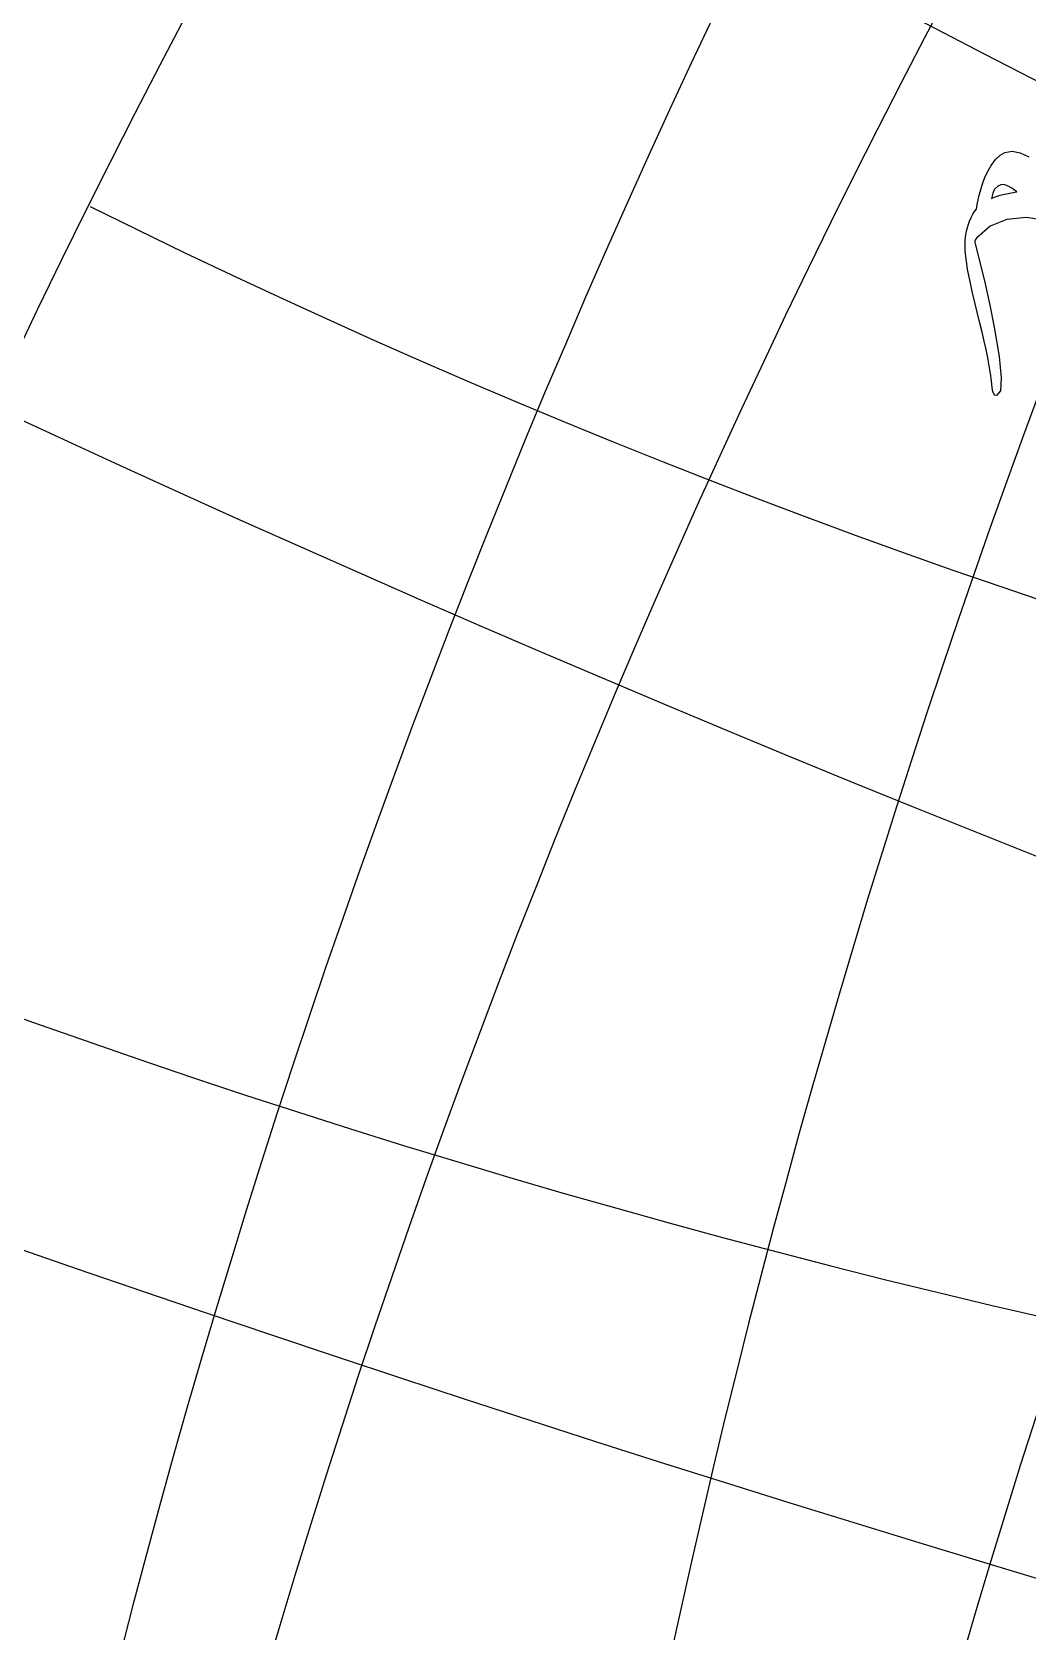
# Model space of a CAD drawing. Header units: millimetres. Extents: x -93 to 93, y -93 to 102.
# Drawn here: x -77.6 to -68.09, y 24.66 to 39.94 of the extents above; entities that cross this region are included whole.
import ezdxf

# ---------------------------------------------------------------- set-up
doc = ezdxf.new("R2010")
doc.units = ezdxf.units.MM
for name, color, linetype in [('ENGRAVE', 7, 'Continuous'), ('ENGRAVE_FINE', 8, 'Continuous'), ('TEXT', 5, 'Continuous')]:
    doc.layers.add(name, color=color, linetype=linetype)

msp = doc.modelspace()

# ---------------------------------------------------------------- linework, layer by layer
at = {"layer": 'ENGRAVE'}
for radius in [92.5, 90.23375, 86.025, 86.025]:
    msp.add_circle((0, 0), radius, dxfattribs=at)
for centre, radius, start, end in [((15.168528515445656, 0), 87.35207428747118, 99.99999983752946, 260.00000016247054), ((-5.626093109739206e-15, 172.0499999999998), 148.99967072111247, 239.99999998346016, 300.00000001653984), ((1.746591513949201e-14, 251.52027352402982), 236.35174500858412, 249.99999998957287, 290.00000001042713)]:
    msp.add_arc(centre, radius, start, end, dxfattribs=at)
at = {"layer": 'ENGRAVE_FINE'}
for centre, radius, start, end in [((7.52621227981759, 0), 86.35360152466644, 94.99999967255303, 265.00000032744697), ((-42.01551294562116, 96.24601345049645), 60.23535347449034, 238.5833332924201, 348.5833333742469), ((-44.928324499197046, 102.91846560708598), 72.18354577202545, 243.5833332991922, 343.5833333674748), ((-48.67312015238095, 111.49676508595176), 86.02500000000009, 248.58333330468554, 338.583333361981), ((6.897616614894488, 3.0111054971236766), 86.35360152466643, 118.58333300588606, 288.58333366078045), ((13.901640084243802, 6.068662150098621), 87.35207428747135, 123.5833331708634, 283.5833334958031), ((-53.54349213115652, 122.65345113152831), 102.5206028029168, 253.58333330929486, 333.58333335737166), ((-60.00437106553624, 137.45355226620094), 122.85643227999017, 258.5833333132739, 328.5833333533931), ((-68.83418664251228, 157.68023734527983), 148.99967072111264, 263.58333331679364, 323.5833333498733), ((-81.43778070426366, 186.55161361913161), 184.48120783683498, 268.5833333199746, 318.5833333466919), ((-100.62884889351231, 230.51308588444456), 236.35174500858386, 273.58333332290636, 313.58333334376016), ((-132.97743721920946, 304.6148270943921), 321.0496707211132, 278.5833333256571, 308.5833333410094), ((0, 149.98001059330494), 122.85643227999037, 234.9999999799404, 305.0000000200596), ((-198.20014113404963, 454.0221482995396), 487.872018532613, 283.5833333282819, 303.5833333383846), ((-394.89185951755303, 904.5889139044538), 983.2702493450466, 288.58333333082714, 298.5833333358398), ((3.220694911988998e-15, 203.55249119069376), 184.48120783683484, 244.99999998664111, 295.0000000133589), ((394.89185951755076, -904.5889139044488), 983.2702493450412, 108.58333333082714, 118.58333333583982)]:
    msp.add_arc(centre, radius, start, end, dxfattribs=at)
at = {"layer": 'TEXT'}
msp.add_lwpolyline([(-67.8895, 38.1364), (-68.1044, 38.1665), (-68.2912, 38.1489), (-68.4499, 38.0833), (-68.5805, 37.9699), (-68.5896, 37.956), (-68.595, 37.9421), (-68.5966, 37.9282), (-68.5943, 37.9144), (-68.5454, 37.7274), (-68.4986, 37.5328), (-68.4538, 37.3306), (-68.4112, 37.1207), (-68.363, 36.8384), (-68.3432, 36.6351), (-68.3519, 36.5109), (-68.389, 36.4658), (-68.4041, 36.4693), (-68.416, 36.4825), (-68.4249, 36.5054), (-68.4306, 36.538), (-68.4374, 36.606), (-68.4466, 36.6767), (-68.4582, 36.7503), (-68.4722, 36.8266), (-68.4884, 36.9055), (-68.5062, 36.9868), (-68.5258, 37.0706), (-68.5472, 37.1568), (-68.6184, 37.4459), (-68.6658, 37.675), (-68.6892, 37.8441), (-68.6887, 37.9532), (-68.6808, 38.0039), (-68.671, 38.0507), (-68.6593, 38.0934), (-68.6457, 38.1322), (-68.6307, 38.167), (-68.6148, 38.1978), (-68.5981, 38.2246), (-68.5805, 38.2474), (-68.5805, 38.2474), (-68.5729, 38.2917), (-68.5641, 38.3358), (-68.5542, 38.3798), (-68.543, 38.4236), (-68.5302, 38.4669), (-68.5156, 38.5093), (-68.499, 38.5508), (-68.4806, 38.5915), (-68.4396, 38.6652), (-68.3973, 38.7226), (-68.3536, 38.7637), (-68.3085, 38.7885), (-68.2398, 38.8005), (-68.1642, 38.7864), (-68.0816, 38.7463)], dxfattribs=at)
msp.add_lwpolyline([(-68.4362, 38.35), (-68.4105, 38.3607), (-68.3834, 38.3705), (-68.355, 38.3794), (-68.3252, 38.3875), (-68.2941, 38.3947), (-68.262, 38.401), (-68.2289, 38.4065), (-68.1947, 38.4111), (-68.2428, 38.4477), (-68.2842, 38.4714), (-68.3191, 38.4824), (-68.3474, 38.4805), (-68.381, 38.464), (-68.407, 38.4368), (-68.4254, 38.3988), (-68.4362, 38.35)], close=True, dxfattribs=at)

doc.saveas('drawing.dxf')
